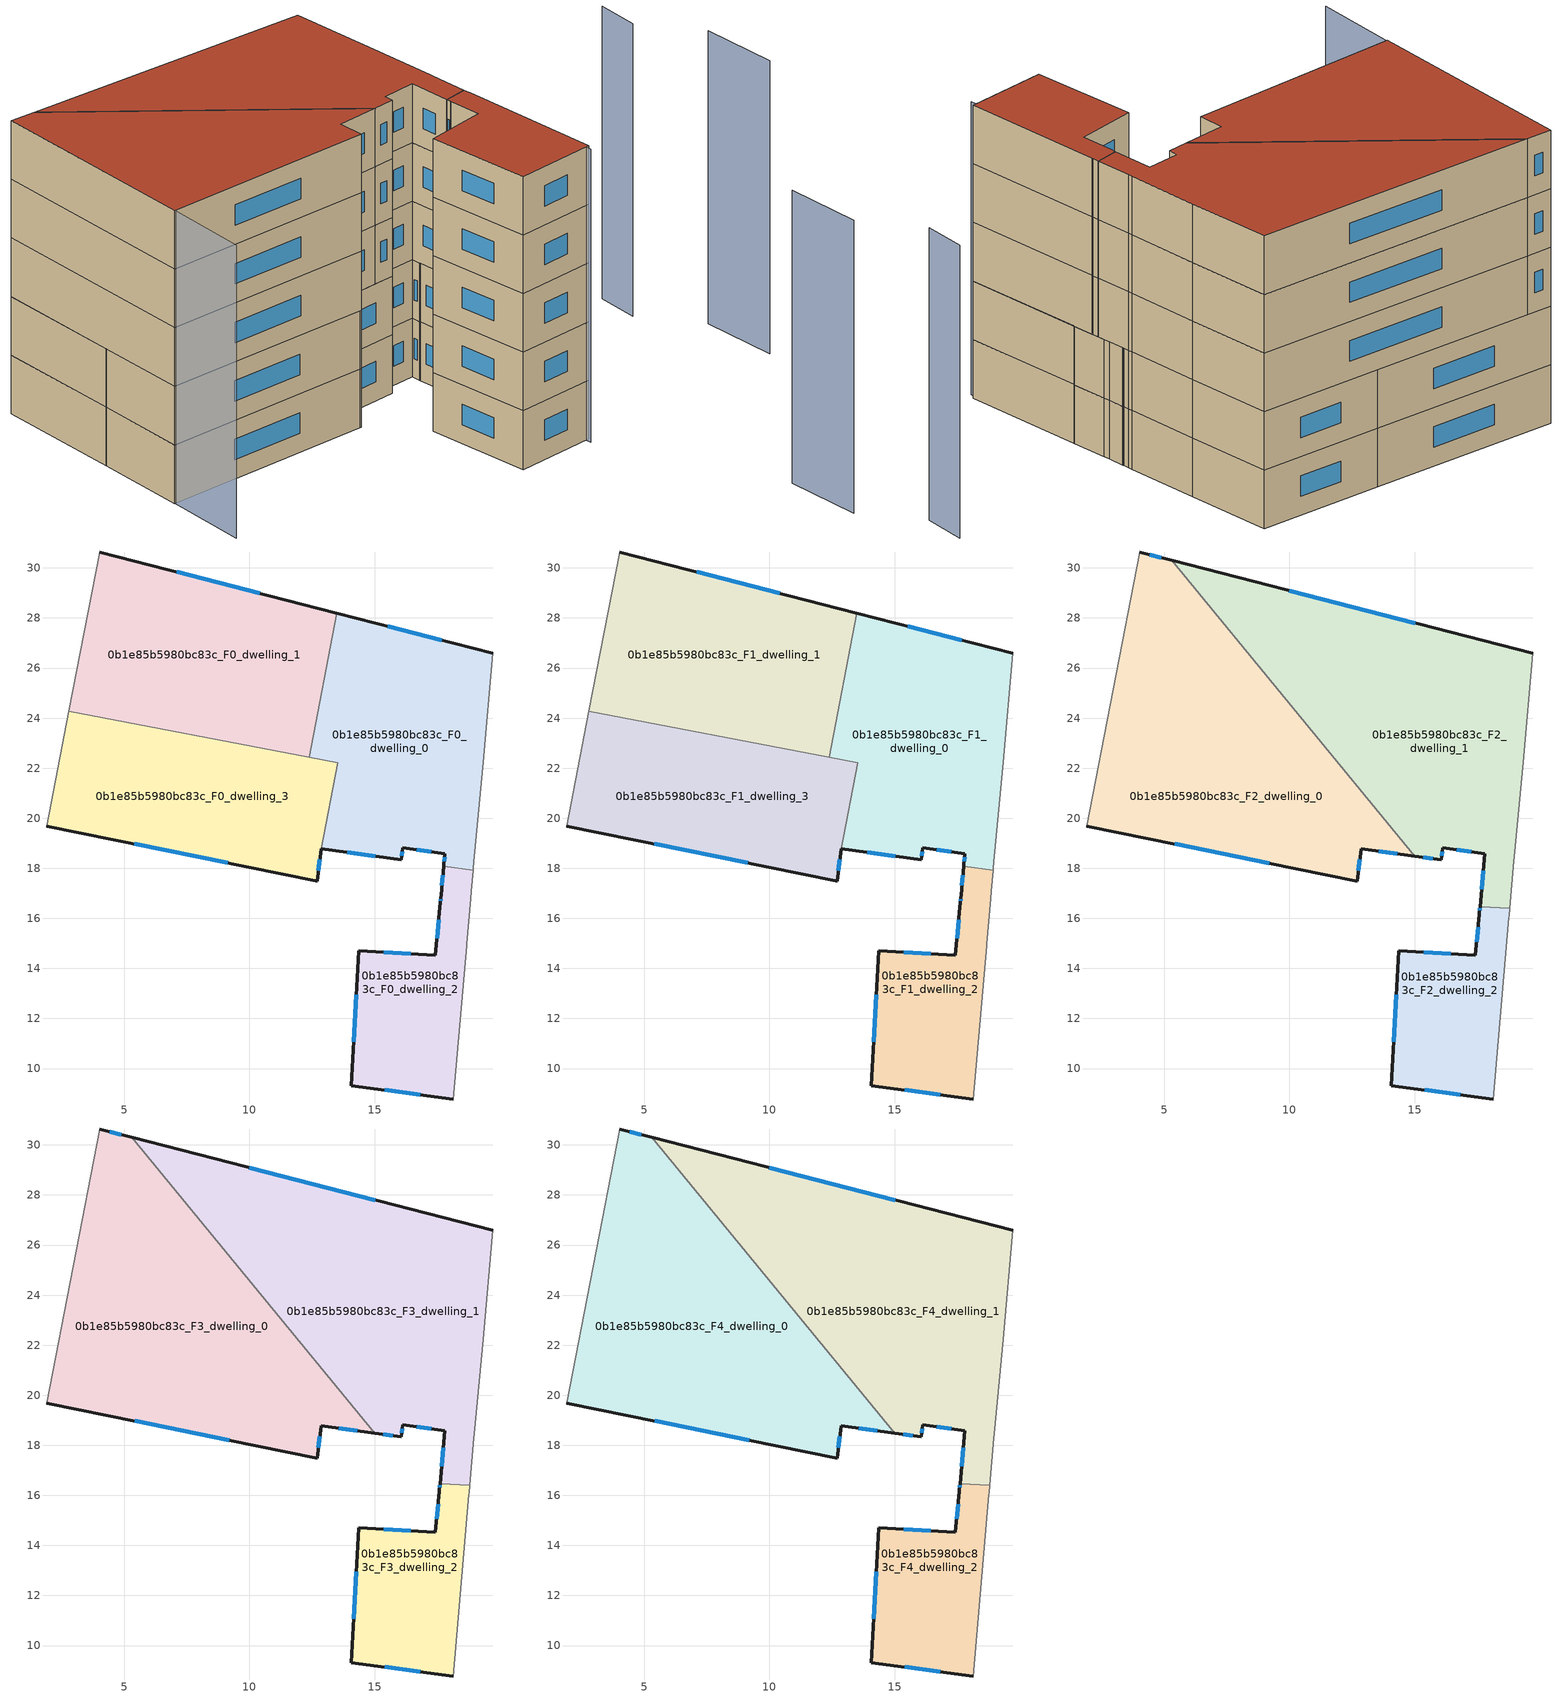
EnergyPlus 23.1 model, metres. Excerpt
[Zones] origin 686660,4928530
0b1e85b5980bc83c_F0_dwelling_0
 floor ground (EU_floor_Construction): 19.71,26.59 19.34,22.24 18.98,18.47 18.96,18.28 18.94,17.98 18.93,17.93 17.76,18.09 17.77,18.14 17.81,18.59 16.13,18.82 16.06,18.34 12.87,18.79 13.53,22.21 12.39,22.43 13.49,28.19 z0
 wall outside (EU_wall_Construction): 12.87,18.79 16.06,18.34 16.13,18.82 17.81,18.59 17.77,18.14 17.76,18.09 / 19.71,26.59 13.49,28.19 z0:3
 wall to 0b1e85b5980bc83c_F0_dwelling_3 (EU_wall_Construction): 12.39,22.43 13.53,22.21 12.87,18.79 z0:3
 wall to 0b1e85b5980bc83c_F0_dwelling_1 (EU_wall_Construction): 13.49,28.19 12.39,22.43 z0:3
 wall adiabatic (EU_wall_Construction): 18.93,17.93 18.94,17.98 18.96,18.28 18.98,18.47 19.34,22.24 19.71,26.59 z0:3
 wall to 0b1e85b5980bc83c_F0_dwelling_2 (EU_wall_Construction): 17.76,18.09 18.93,17.93 z0:3
 window (EU_Window_Construction): 17.8,18.44 17.78,18.28 / 16.68,18.74 17.26,18.66 / 16.08,18.49 16.11,18.66 / 13.91,18.64 15.02,18.48 / 17.69,27.11 15.52,27.67 z0.98:2.02
0b1e85b5980bc83c_F0_dwelling_1
 floor ground (EU_floor_Construction): 13.49,28.19 12.39,22.43 2.79,24.27 4.01,30.64 z0
 wall outside (EU_wall_Construction): 13.49,28.19 4.01,30.64 z0:3
 wall adiabatic (EU_wall_Construction): 4.01,30.64 2.79,24.27 z0:3
 wall to 0b1e85b5980bc83c_F0_dwelling_3 (EU_wall_Construction): 2.79,24.27 12.39,22.43 z0:3
 window (EU_Window_Construction): 10.41,28.99 7.09,29.84 z0.98:2.02
0b1e85b5980bc83c_F0_dwelling_2
 floor ground (EU_floor_Construction): 18.93,17.93 18.86,17.08 18.83,16.78 18.68,15 18.67,14.91 18.14,8.78 14.07,9.32 14.37,14.7 17.43,14.53 17.63,16.64 17.64,16.81 17.66,16.94 17.76,18.09 z0
 wall outside (EU_wall_Construction): 17.76,18.09 17.66,16.94 17.64,16.81 17.63,16.64 17.43,14.53 14.37,14.7 14.07,9.32 18.14,8.78 z0:3
 wall adiabatic (EU_wall_Construction): 18.14,8.78 18.67,14.91 18.68,15 18.83,16.78 18.86,17.08 18.93,17.93 z0:3
 window (EU_Window_Construction): 17.64,16.76 17.63,16.7 / 17.73,17.71 17.69,17.31 / 15.39,9.14 16.82,8.96 / 14.27,12.95 14.17,11.07 / 16.43,14.58 15.36,14.64 / 17.56,15.95 17.49,15.21 z0.98:2.02
0b1e85b5980bc83c_F0_dwelling_3
 floor ground (EU_floor_Construction): 13.53,22.21 12.87,18.79 12.7,17.49 12.62,17.5 1.91,19.69 2.79,24.27 z0
 wall outside (EU_wall_Construction): 1.91,19.69 12.62,17.5 12.7,17.49 12.87,18.79 z0:3
 wall adiabatic (EU_wall_Construction): 2.79,24.27 1.91,19.69 z0:3
 window (EU_Window_Construction): 12.76,17.91 12.81,18.36 / 5.39,18.98 9.14,18.21 z0.98:2.02
0b1e85b5980bc83c_F1_dwelling_0
 floor to 0b1e85b5980bc83c_F0_dwelling_0 (EU_floor_Construction): 19.71,26.59 19.34,22.24 18.98,18.47 18.96,18.28 18.94,17.98 18.93,17.93 17.76,18.09 17.77,18.14 17.81,18.59 16.13,18.82 16.06,18.34 12.87,18.79 13.53,22.21 12.39,22.43 13.49,28.19 z3
 wall outside (EU_wall_Construction): 12.87,18.79 16.06,18.34 16.13,18.82 17.81,18.59 17.77,18.14 17.76,18.09 / 19.71,26.59 13.49,28.19 z3:6
 wall to 0b1e85b5980bc83c_F1_dwelling_3 (EU_wall_Construction): 12.39,22.43 13.53,22.21 12.87,18.79 z3:6
 wall to 0b1e85b5980bc83c_F1_dwelling_1 (EU_wall_Construction): 13.49,28.19 12.39,22.43 z3:6
 wall adiabatic (EU_wall_Construction): 18.93,17.93 18.94,17.98 18.96,18.28 18.98,18.47 19.34,22.24 19.71,26.59 z3:6
 wall to 0b1e85b5980bc83c_F1_dwelling_2 (EU_wall_Construction): 17.76,18.09 18.93,17.93 z3:6
 window (EU_Window_Construction): 17.8,18.44 17.78,18.28 / 16.68,18.74 17.26,18.66 / 16.08,18.49 16.11,18.66 / 13.91,18.64 15.02,18.48 / 17.69,27.11 15.52,27.67 z3.98:5.02
0b1e85b5980bc83c_F1_dwelling_1
 floor to 0b1e85b5980bc83c_F0_dwelling_1 (EU_floor_Construction): 13.49,28.19 12.39,22.43 2.79,24.27 4.01,30.64 z3
 wall outside (EU_wall_Construction): 13.49,28.19 4.01,30.64 z3:6
 wall adiabatic (EU_wall_Construction): 4.01,30.64 2.79,24.27 z3:6
 wall to 0b1e85b5980bc83c_F1_dwelling_3 (EU_wall_Construction): 2.79,24.27 12.39,22.43 z3:6
 window (EU_Window_Construction): 10.41,28.99 7.09,29.84 z3.98:5.02
0b1e85b5980bc83c_F1_dwelling_2
 floor to 0b1e85b5980bc83c_F0_dwelling_2 (EU_floor_Construction): 18.93,17.93 18.86,17.08 18.83,16.78 18.68,15 18.67,14.91 18.14,8.78 14.07,9.32 14.37,14.7 17.43,14.53 17.63,16.64 17.64,16.81 17.66,16.94 17.76,18.09 z3
 wall outside (EU_wall_Construction): 17.76,18.09 17.66,16.94 17.64,16.81 17.63,16.64 17.43,14.53 14.37,14.7 14.07,9.32 18.14,8.78 z3:6
 wall adiabatic (EU_wall_Construction): 18.14,8.78 18.67,14.91 18.68,15 18.83,16.78 18.86,17.08 18.93,17.93 z3:6
 window (EU_Window_Construction): 17.64,16.76 17.63,16.7 / 17.73,17.71 17.69,17.31 / 15.39,9.14 16.82,8.96 / 14.27,12.95 14.17,11.07 / 16.43,14.58 15.36,14.64 / 17.56,15.95 17.49,15.21 z3.98:5.02
0b1e85b5980bc83c_F1_dwelling_3
 floor to 0b1e85b5980bc83c_F0_dwelling_3 (EU_floor_Construction): 13.53,22.21 12.87,18.79 12.7,17.49 12.62,17.5 1.91,19.69 2.79,24.27 z3
 wall outside (EU_wall_Construction): 1.91,19.69 12.62,17.5 12.7,17.49 12.87,18.79 z3:6
 wall adiabatic (EU_wall_Construction): 2.79,24.27 1.91,19.69 z3:6
 window (EU_Window_Construction): 12.76,17.91 12.81,18.36 / 5.39,18.98 9.14,18.21 z3.98:5.02
0b1e85b5980bc83c_F2_dwelling_0
 floor to 0b1e85b5980bc83c_F1_dwelling_3 (EU_floor_Construction): 11.65,22.57 13.23,20.65 12.87,18.79 12.7,17.49 12.62,17.5 1.91,19.69 2.79,24.27 z6
 floor to 0b1e85b5980bc83c_F1_dwelling_1 (EU_floor_Construction): 5.29,30.3 11.65,22.57 2.79,24.27 4.01,30.64 z6
 floor to 0b1e85b5980bc83c_F1_dwelling_0 (EU_floor_Construction): 13.23,20.65 15.01,18.49 12.87,18.79 z6
 wall outside (EU_wall_Construction): 5.29,30.3 4.01,30.64 / 1.91,19.69 12.7,17.49 12.87,18.79 15.01,18.49 z6:9
 wall adiabatic (EU_wall_Construction): 4.01,30.64 1.91,19.69 z6:9
 wall to 0b1e85b5980bc83c_F2_dwelling_1 (EU_wall_Construction): 15.01,18.49 5.29,30.3 z6:9
 window (EU_Window_Construction): 4.88,30.41 4.43,30.53 / 13.57,18.69 14.31,18.58 / 12.76,17.91 12.81,18.36 / 5.42,18.97 9.19,18.2 z6.98:8.02
0b1e85b5980bc83c_F2_dwelling_1
 floor to 0b1e85b5980bc83c_F1_dwelling_0 (EU_floor_Construction): 19.71,26.59 19.34,22.24 18.98,18.47 18.96,18.28 18.93,17.93 17.76,18.09 17.81,18.59 16.13,18.82 16.06,18.34 15.01,18.49 13.23,20.65 13.53,22.21 12.39,22.43 13.49,28.19 z6
 floor to 0b1e85b5980bc83c_F1_dwelling_2 (EU_floor_Construction): 18.93,17.93 18.8,16.4 17.61,16.47 17.76,18.09 z6
 floor to 0b1e85b5980bc83c_F1_dwelling_3 (EU_floor_Construction): 13.53,22.21 13.23,20.65 11.65,22.57 z6
 floor to 0b1e85b5980bc83c_F1_dwelling_1 (EU_floor_Construction): 13.49,28.19 12.39,22.43 11.65,22.57 5.29,30.3 z6
 wall outside (EU_wall_Construction): 15.01,18.49 16.06,18.34 16.13,18.82 17.81,18.59 17.61,16.47 / 19.71,26.59 5.29,30.3 z6:9
 wall adiabatic (EU_wall_Construction): 18.8,16.4 18.96,18.28 18.98,18.47 19.34,22.24 19.71,26.59 z6:9
 wall to 0b1e85b5980bc83c_F2_dwelling_2 (EU_wall_Construction): 17.61,16.47 18.8,16.4 z6:9
 window (EU_Window_Construction): 17.75,17.9 17.68,17.16 / 16.68,18.74 17.26,18.66 / 16.08,18.49 16.11,18.66 / 15.35,18.44 15.72,18.39 / 15.02,27.8 9.98,29.1 z6.98:8.02
0b1e85b5980bc83c_F2_dwelling_2
 floor to 0b1e85b5980bc83c_F1_dwelling_2 (EU_floor_Construction): 18.8,16.4 18.78,16.1 18.77,16.02 18.14,8.78 14.07,9.32 14.37,14.7 17.43,14.53 17.6,16.35 17.61,16.47 z6
 wall outside (EU_wall_Construction): 17.61,16.47 17.59,16.24 17.58,16.17 17.43,14.53 14.37,14.7 14.07,9.32 18.14,8.78 z6:9
 wall adiabatic (EU_wall_Construction): 18.14,8.78 18.77,16.02 18.78,16.1 18.8,16.4 z6:9
 window (EU_Window_Construction): 15.39,9.14 16.82,8.96 / 14.27,12.95 14.17,11.07 / 16.43,14.58 15.36,14.64 / 17.53,15.64 17.48,15.06 / 17.6,16.39 17.6,16.32 z6.98:8.02
0b1e85b5980bc83c_F3_dwelling_0
 floor to 0b1e85b5980bc83c_F2_dwelling_0 (EU_floor_Construction): 5.29,30.3 15.01,18.49 12.87,18.79 12.7,17.49 1.91,19.69 4.01,30.64 z9
 wall outside (EU_wall_Construction): 5.29,30.3 4.01,30.64 / 1.91,19.69 12.7,17.49 12.87,18.79 15.01,18.49 z9:12
 wall adiabatic (EU_wall_Construction): 4.01,30.64 1.91,19.69 z9:12
 wall to 0b1e85b5980bc83c_F3_dwelling_1 (EU_wall_Construction): 15.01,18.49 5.29,30.3 z9:12
 window (EU_Window_Construction): 4.88,30.41 4.43,30.53 / 13.57,18.69 14.31,18.58 / 12.76,17.91 12.81,18.36 / 5.42,18.97 9.19,18.2 z9.98:11.02
0b1e85b5980bc83c_F3_dwelling_1
 floor to 0b1e85b5980bc83c_F2_dwelling_1 (EU_floor_Construction): 19.71,26.59 19.34,22.24 18.98,18.47 18.96,18.28 18.8,16.4 17.61,16.47 17.81,18.59 16.13,18.82 16.06,18.34 15.01,18.49 5.29,30.3 z9
 wall outside (EU_wall_Construction): 15.01,18.49 16.06,18.34 16.13,18.82 17.81,18.59 17.61,16.47 / 19.71,26.59 5.29,30.3 z9:12
 wall adiabatic (EU_wall_Construction): 18.8,16.4 18.96,18.28 18.98,18.47 19.34,22.24 19.71,26.59 z9:12
 wall to 0b1e85b5980bc83c_F3_dwelling_2 (EU_wall_Construction): 17.61,16.47 18.8,16.4 z9:12
 window (EU_Window_Construction): 17.75,17.9 17.68,17.16 / 16.68,18.74 17.26,18.66 / 16.08,18.49 16.11,18.66 / 15.35,18.44 15.72,18.39 / 15.02,27.8 9.98,29.1 z9.98:11.02
0b1e85b5980bc83c_F3_dwelling_2
 floor to 0b1e85b5980bc83c_F2_dwelling_2 (EU_floor_Construction): 18.8,16.4 18.78,16.1 18.77,16.02 18.14,8.78 14.07,9.32 14.37,14.7 17.43,14.53 17.58,16.17 17.59,16.24 17.61,16.47 z9
 wall outside (EU_wall_Construction): 17.61,16.47 17.59,16.24 17.58,16.17 17.43,14.53 14.37,14.7 14.07,9.32 18.14,8.78 z9:12
 wall adiabatic (EU_wall_Construction): 18.14,8.78 18.77,16.02 18.78,16.1 18.8,16.4 z9:12
 window (EU_Window_Construction): 15.39,9.14 16.82,8.96 / 14.27,12.95 14.17,11.07 / 16.43,14.58 15.36,14.64 / 17.53,15.64 17.48,15.06 / 17.6,16.39 17.6,16.32 z9.98:11.02
0b1e85b5980bc83c_F4_dwelling_0
 floor to 0b1e85b5980bc83c_F3_dwelling_0 (EU_floor_Construction): 5.29,30.3 15.01,18.49 12.87,18.79 12.7,17.49 1.91,19.69 4.01,30.64 z12
 wall outside (EU_wall_Construction): 5.29,30.3 4.01,30.64 / 1.91,19.69 12.7,17.49 12.87,18.79 15.01,18.49 z12:15
 wall adiabatic (EU_wall_Construction): 4.01,30.64 1.91,19.69 z12:15
 wall to 0b1e85b5980bc83c_F4_dwelling_1 (EU_wall_Construction): 15.01,18.49 5.29,30.3 z12:15
 window (EU_Window_Construction): 4.88,30.41 4.43,30.53 / 13.57,18.69 14.31,18.58 / 12.76,17.91 12.81,18.36 / 5.42,18.97 9.19,18.2 z12.98:14.02
 roof outside (EU_roof_Construction): 15.01,18.49 5.29,30.3 4.01,30.64 1.91,19.69 12.7,17.49 12.87,18.79 z15
0b1e85b5980bc83c_F4_dwelling_1
 floor to 0b1e85b5980bc83c_F3_dwelling_1 (EU_floor_Construction): 19.71,26.59 19.34,22.24 18.98,18.47 18.96,18.28 18.8,16.4 17.61,16.47 17.81,18.59 16.13,18.82 16.06,18.34 15.01,18.49 5.29,30.3 z12
 wall outside (EU_wall_Construction): 15.01,18.49 16.06,18.34 16.13,18.82 17.81,18.59 17.61,16.47 / 19.71,26.59 5.29,30.3 z12:15
 wall adiabatic (EU_wall_Construction): 18.8,16.4 18.96,18.28 18.98,18.47 19.34,22.24 19.71,26.59 z12:15
 wall to 0b1e85b5980bc83c_F4_dwelling_2 (EU_wall_Construction): 17.61,16.47 18.8,16.4 z12:15
 window (EU_Window_Construction): 17.75,17.9 17.68,17.16 / 16.68,18.74 17.26,18.66 / 16.08,18.49 16.11,18.66 / 15.35,18.44 15.72,18.39 / 15.02,27.8 9.98,29.1 z12.98:14.02
 roof outside (EU_roof_Construction): 18.8,16.4 18.96,18.28 18.98,18.47 19.34,22.24 19.71,26.59 5.29,30.3 15.01,18.49 16.06,18.34 16.13,18.82 17.81,18.59 17.61,16.47 z15
0b1e85b5980bc83c_F4_dwelling_2
 floor to 0b1e85b5980bc83c_F3_dwelling_2 (EU_floor_Construction): 18.8,16.4 18.78,16.1 18.77,16.02 18.14,8.78 14.07,9.32 14.37,14.7 17.43,14.53 17.58,16.17 17.59,16.24 17.61,16.47 z12
 wall outside (EU_wall_Construction): 17.61,16.47 17.59,16.24 17.58,16.17 17.43,14.53 14.37,14.7 14.07,9.32 18.14,8.78 z12:15
 wall adiabatic (EU_wall_Construction): 18.14,8.78 18.77,16.02 18.78,16.1 18.8,16.4 z12:15
 window (EU_Window_Construction): 15.39,9.14 16.82,8.96 / 14.27,12.95 14.17,11.07 / 16.43,14.58 15.36,14.64 / 17.53,15.64 17.48,15.06 / 17.6,16.39 17.6,16.32 z12.98:14.02
 roof outside (EU_roof_Construction): 18.14,8.78 18.77,16.02 18.78,16.1 18.8,16.4 17.61,16.47 17.59,16.24 17.58,16.17 17.43,14.53 14.37,14.7 14.07,9.32 z15
shading: 4.19,30.6 1.09,15.52 / 29.41,7.28 29.92,11.17 / 28.37,14.25 28.81,16.35 / 17.95,8.52 19.71,26.59 z0:15
[Building]
EU S2 Campaign: North Axis=0; Terrain=City; Solar Distribution=FullExterior
[Site:Location]
Bologna: Latitude=44.5; Longitude=11.25; Time Zone=1; Elevation=37
[SizingPeriod:WeatherFileDays]
AnnualSizingPeriod: Begin Month=1; Begin Day of Month=1; End Month=12; End Day of Month=31; Day of Week for Start Day=Monday; Use Weather File Daylight Saving Period=No; Use Weather File Rain and Snow Indicators=No
[MATERIAL]
EU_InternalMass_Material: Roughness=MediumRough; Thickness=0.1; Conductivity=1; Density=1800; Specific Heat=900; Thermal Absorptance=0.9; Solar Absorptance=0.7; Visible Absorptance=0.7
[MATERIAL:NOMASS] Roughness=MediumRough; Thermal Absorptance=0.9; Solar Absorptance=0.7; Visible Absorptance=0.7
Name | Thermal Resistance
EU_wall_NoMass | 0.905828
EU_roof_NoMass | 0.37593
EU_floor_NoMass | 0.67114
[WINDOWMATERIAL:SIMPLEGLAZINGSYSTEM]
EU_Window_SimpleGlazing: UFactor=4.52486; Solar Heat Gain Coefficient=0.85; Visible Transmittance=0.85
[CONSTRUCTION]
EU_wall_Construction: EU_wall_NoMass
EU_roof_Construction: EU_roof_NoMass
EU_floor_Construction: EU_floor_NoMass
EU_Window_Construction: EU_Window_SimpleGlazing
EU_InternalMass_Construction: EU_InternalMass_Material
[ZONE] Type=1; Multiplier=1; Ceiling Height=autocalculate; Floor Area=autocalculate; Part of Total Floor Area=Yes
Name | Volume
0b1e85b5980bc83c_F0_dwelling_0; 0b1e85b5980bc83c_F1_dwelling_0 | 170.755
0b1e85b5980bc83c_F2_dwelling_0; 0b1e85b5980bc83c_F3_dwelling_0; 0b1e85b5980bc83c_F4_dwelling_0 | 256.348
0b1e85b5980bc83c_F0_dwelling_1; 0b1e85b5980bc83c_F1_dwelling_1 | 181.117
0b1e85b5980bc83c_F2_dwelling_1; 0b1e85b5980bc83c_F3_dwelling_1; 0b1e85b5980bc83c_F4_dwelling_1 | 256.37
0b1e85b5980bc83c_F0_dwelling_2; 0b1e85b5980bc83c_F1_dwelling_2 | 82.2173
0b1e85b5980bc83c_F2_dwelling_2; 0b1e85b5980bc83c_F3_dwelling_2; 0b1e85b5980bc83c_F4_dwelling_2 | 76.604
0b1e85b5980bc83c_F0_dwelling_3; 0b1e85b5980bc83c_F1_dwelling_3 | 155.247
[INTERNALMASS] Construction=EU_InternalMass_Construction
Name | Zone or ZoneList | Surface Area
0b1e85b5980bc83c_F0_dwelling_0_EU_InternalMass | 0b1e85b5980bc83c_F0_dwelling_0 | 56.9155
0b1e85b5980bc83c_F0_dwelling_1_EU_InternalMass | 0b1e85b5980bc83c_F0_dwelling_1 | 60.3715
0b1e85b5980bc83c_F0_dwelling_2_EU_InternalMass | 0b1e85b5980bc83c_F0_dwelling_2 | 27.4057
0b1e85b5980bc83c_F0_dwelling_3_EU_InternalMass | 0b1e85b5980bc83c_F0_dwelling_3 | 51.7494
0b1e85b5980bc83c_F1_dwelling_0_EU_InternalMass | 0b1e85b5980bc83c_F1_dwelling_0 | 56.9155
0b1e85b5980bc83c_F1_dwelling_1_EU_InternalMass | 0b1e85b5980bc83c_F1_dwelling_1 | 60.3715
0b1e85b5980bc83c_F1_dwelling_2_EU_InternalMass | 0b1e85b5980bc83c_F1_dwelling_2 | 27.4057
0b1e85b5980bc83c_F1_dwelling_3_EU_InternalMass | 0b1e85b5980bc83c_F1_dwelling_3 | 51.7494
0b1e85b5980bc83c_F2_dwelling_0_EU_InternalMass | 0b1e85b5980bc83c_F2_dwelling_0 | 85.4494
0b1e85b5980bc83c_F2_dwelling_1_EU_InternalMass | 0b1e85b5980bc83c_F2_dwelling_1 | 85.4572
0b1e85b5980bc83c_F2_dwelling_2_EU_InternalMass | 0b1e85b5980bc83c_F2_dwelling_2 | 25.5347
0b1e85b5980bc83c_F3_dwelling_0_EU_InternalMass | 0b1e85b5980bc83c_F3_dwelling_0 | 85.4494
0b1e85b5980bc83c_F3_dwelling_1_EU_InternalMass | 0b1e85b5980bc83c_F3_dwelling_1 | 85.4572
0b1e85b5980bc83c_F3_dwelling_2_EU_InternalMass | 0b1e85b5980bc83c_F3_dwelling_2 | 25.5347
0b1e85b5980bc83c_F4_dwelling_0_EU_InternalMass | 0b1e85b5980bc83c_F4_dwelling_0 | 85.4494
0b1e85b5980bc83c_F4_dwelling_1_EU_InternalMass | 0b1e85b5980bc83c_F4_dwelling_1 | 85.4572
0b1e85b5980bc83c_F4_dwelling_2_EU_InternalMass | 0b1e85b5980bc83c_F4_dwelling_2 | 25.5347
[OTHEREQUIPMENT] Fuel Type=Electricity; Design Level Calculation Method=Watts/Area; Power per Zone Floor Area=1; Fraction Latent=0; Fraction Radiant=0; Fraction Lost=0; Carbon Dioxide Generation Rate=0; EndUse Subcategory=EU_Step8_InternalGains
Name | Zone or ZoneList or Space or SpaceList | Schedule
EU_Step8_InternalGain_0b1e85b5980bc83c_F0_dwelling_0_f000 | 0b1e85b5980bc83c_F0_dwelling_0 | EU_Step8_GainSchedule_0b1e85b5980bc83c_F0_dwelling_0_f000
EU_Step8_InternalGain_0b1e85b5980bc83c_F0_dwelling_1_f000 | 0b1e85b5980bc83c_F0_dwelling_1 | EU_Step8_GainSchedule_0b1e85b5980bc83c_F0_dwelling_1_f000
EU_Step8_InternalGain_0b1e85b5980bc83c_F0_dwelling_2_f000 | 0b1e85b5980bc83c_F0_dwelling_2 | EU_Step8_GainSchedule_0b1e85b5980bc83c_F0_dwelling_2_f000
EU_Step8_InternalGain_0b1e85b5980bc83c_F0_dwelling_3_f000 | 0b1e85b5980bc83c_F0_dwelling_3 | EU_Step8_GainSchedule_0b1e85b5980bc83c_F0_dwelling_3_f000
EU_Step8_InternalGain_0b1e85b5980bc83c_F1_dwelling_0_f000 | 0b1e85b5980bc83c_F1_dwelling_0 | EU_Step8_GainSchedule_0b1e85b5980bc83c_F1_dwelling_0_f000
EU_Step8_InternalGain_0b1e85b5980bc83c_F1_dwelling_1_f000 | 0b1e85b5980bc83c_F1_dwelling_1 | EU_Step8_GainSchedule_0b1e85b5980bc83c_F1_dwelling_1_f000
EU_Step8_InternalGain_0b1e85b5980bc83c_F1_dwelling_2_f000 | 0b1e85b5980bc83c_F1_dwelling_2 | EU_Step8_GainSchedule_0b1e85b5980bc83c_F1_dwelling_2_f000
EU_Step8_InternalGain_0b1e85b5980bc83c_F1_dwelling_3_f000 | 0b1e85b5980bc83c_F1_dwelling_3 | EU_Step8_GainSchedule_0b1e85b5980bc83c_F1_dwelling_3_f000
EU_Step8_InternalGain_0b1e85b5980bc83c_F2_dwelling_0_f000 | 0b1e85b5980bc83c_F2_dwelling_0 | EU_Step8_GainSchedule_0b1e85b5980bc83c_F2_dwelling_0_f000
EU_Step8_InternalGain_0b1e85b5980bc83c_F2_dwelling_1_f000 | 0b1e85b5980bc83c_F2_dwelling_1 | EU_Step8_GainSchedule_0b1e85b5980bc83c_F2_dwelling_1_f000
EU_Step8_InternalGain_0b1e85b5980bc83c_F2_dwelling_2_f000 | 0b1e85b5980bc83c_F2_dwelling_2 | EU_Step8_GainSchedule_0b1e85b5980bc83c_F2_dwelling_2_f000
EU_Step8_InternalGain_0b1e85b5980bc83c_F3_dwelling_0_f000 | 0b1e85b5980bc83c_F3_dwelling_0 | EU_Step8_GainSchedule_0b1e85b5980bc83c_F3_dwelling_0_f000
EU_Step8_InternalGain_0b1e85b5980bc83c_F3_dwelling_1_f000 | 0b1e85b5980bc83c_F3_dwelling_1 | EU_Step8_GainSchedule_0b1e85b5980bc83c_F3_dwelling_1_f000
EU_Step8_InternalGain_0b1e85b5980bc83c_F3_dwelling_2_f000 | 0b1e85b5980bc83c_F3_dwelling_2 | EU_Step8_GainSchedule_0b1e85b5980bc83c_F3_dwelling_2_f000
EU_Step8_InternalGain_0b1e85b5980bc83c_F4_dwelling_0_f000 | 0b1e85b5980bc83c_F4_dwelling_0 | EU_Step8_GainSchedule_0b1e85b5980bc83c_F4_dwelling_0_f000
EU_Step8_InternalGain_0b1e85b5980bc83c_F4_dwelling_1_f000 | 0b1e85b5980bc83c_F4_dwelling_1 | EU_Step8_GainSchedule_0b1e85b5980bc83c_F4_dwelling_1_f000
EU_Step8_InternalGain_0b1e85b5980bc83c_F4_dwelling_2_f000 | 0b1e85b5980bc83c_F4_dwelling_2 | EU_Step8_GainSchedule_0b1e85b5980bc83c_F4_dwelling_2_f000
[ZONEVENTILATION:DESIGNFLOWRATE] Schedule=EU_AlwaysOn; Design Flow Rate Calculation Method=AirChanges/Hour; Air Changes per Hour=0.73129; Ventilation Type=Natural; Fan Pressure Rise=0; Fan Total Efficiency=1; Constant Term Coefficient=1; Temperature Term Coefficient=0; Velocity Term Coefficient=0; Velocity Squared Term Coefficient=0; Minimum Indoor Temperature=-100; Maximum Indoor Temperature=100; Delta Temperature=-100; Minimum Outdoor Temperature=-100; Maximum Outdoor Temperature=100; Maximum Wind Speed=40
Name | Zone or ZoneList or Space or SpaceList
EU_ConstantAir_0b1e85b5980bc83c_F0_dwelling_0 | 0b1e85b5980bc83c_F0_dwelling_0
EU_ConstantAir_0b1e85b5980bc83c_F0_dwelling_1 | 0b1e85b5980bc83c_F0_dwelling_1
EU_ConstantAir_0b1e85b5980bc83c_F0_dwelling_2 | 0b1e85b5980bc83c_F0_dwelling_2
EU_ConstantAir_0b1e85b5980bc83c_F0_dwelling_3 | 0b1e85b5980bc83c_F0_dwelling_3
EU_ConstantAir_0b1e85b5980bc83c_F1_dwelling_0 | 0b1e85b5980bc83c_F1_dwelling_0
EU_ConstantAir_0b1e85b5980bc83c_F1_dwelling_1 | 0b1e85b5980bc83c_F1_dwelling_1
EU_ConstantAir_0b1e85b5980bc83c_F1_dwelling_2 | 0b1e85b5980bc83c_F1_dwelling_2
EU_ConstantAir_0b1e85b5980bc83c_F1_dwelling_3 | 0b1e85b5980bc83c_F1_dwelling_3
EU_ConstantAir_0b1e85b5980bc83c_F2_dwelling_0 | 0b1e85b5980bc83c_F2_dwelling_0
EU_ConstantAir_0b1e85b5980bc83c_F2_dwelling_1 | 0b1e85b5980bc83c_F2_dwelling_1
EU_ConstantAir_0b1e85b5980bc83c_F2_dwelling_2 | 0b1e85b5980bc83c_F2_dwelling_2
EU_ConstantAir_0b1e85b5980bc83c_F3_dwelling_0 | 0b1e85b5980bc83c_F3_dwelling_0
EU_ConstantAir_0b1e85b5980bc83c_F3_dwelling_1 | 0b1e85b5980bc83c_F3_dwelling_1
EU_ConstantAir_0b1e85b5980bc83c_F3_dwelling_2 | 0b1e85b5980bc83c_F3_dwelling_2
EU_ConstantAir_0b1e85b5980bc83c_F4_dwelling_0 | 0b1e85b5980bc83c_F4_dwelling_0
EU_ConstantAir_0b1e85b5980bc83c_F4_dwelling_1 | 0b1e85b5980bc83c_F4_dwelling_1
EU_ConstantAir_0b1e85b5980bc83c_F4_dwelling_2 | 0b1e85b5980bc83c_F4_dwelling_2
[HVACTEMPLATE:THERMOSTAT] Constant Heating Setpoint=20; Constant Cooling Setpoint=50
EU_HeatOnly_0b1e85b5980bc83c_F0_dwelling_0; EU_HeatOnly_0b1e85b5980bc83c_F0_dwelling_1; EU_HeatOnly_0b1e85b5980bc83c_F0_dwelling_2; EU_HeatOnly_0b1e85b5980bc83c_F0_dwelling_3; EU_HeatOnly_0b1e85b5980bc83c_F1_dwelling_0; EU_HeatOnly_0b1e85b5980bc83c_F1_dwelling_1; EU_HeatOnly_0b1e85b5980bc83c_F1_dwelling_2; EU_HeatOnly_0b1e85b5980bc83c_F1_dwelling_3; EU_HeatOnly_0b1e85b5980bc83c_F2_dwelling_0; EU_HeatOnly_0b1e85b5980bc83c_F2_dwelling_1; EU_HeatOnly_0b1e85b5980bc83c_F2_dwelling_2; EU_HeatOnly_0b1e85b5980bc83c_F3_dwelling_0; EU_HeatOnly_0b1e85b5980bc83c_F3_dwelling_1; EU_HeatOnly_0b1e85b5980bc83c_F3_dwelling_2; EU_HeatOnly_0b1e85b5980bc83c_F4_dwelling_0; EU_HeatOnly_0b1e85b5980bc83c_F4_dwelling_1; EU_HeatOnly_0b1e85b5980bc83c_F4_dwelling_2
[HVACTEMPLATE:ZONE:IDEALLOADSAIRSYSTEM] System Availability Schedule=EU_AlwaysOn; Maximum Heating Supply Air Temperature=50; Minimum Cooling Supply Air Temperature=13; Maximum Heating Supply Air Humidity Ratio=0.0156; Minimum Cooling Supply Air Humidity Ratio=0.0077; Heating Limit=NoLimit; Cooling Limit=NoLimit; Heating Availability Schedule=EU_AlwaysOn; Cooling Availability Schedule=EU_CoolingOff; Dehumidification Control Type=ConstantSensibleHeatRatio; Cooling Sensible Heat Ratio=0.7; Dehumidification Setpoint=60; Humidification Control Type=None; Humidification Setpoint=30; Outdoor Air Method=None; Outdoor Air Flow Rate per Person=0.00944; Outdoor Air Flow Rate per Zone Floor Area=0; Outdoor Air Flow Rate per Zone=0; Demand Controlled Ventilation Type=None; Outdoor Air Economizer Type=NoEconomizer; Heat Recovery Type=None; Sensible Heat Recovery Effectiveness=0.7; Latent Heat Recovery Effectiveness=0.65
Name | Template Thermostat
0b1e85b5980bc83c_F0_dwelling_0 | EU_HeatOnly_0b1e85b5980bc83c_F0_dwelling_0
0b1e85b5980bc83c_F0_dwelling_1 | EU_HeatOnly_0b1e85b5980bc83c_F0_dwelling_1
0b1e85b5980bc83c_F0_dwelling_2 | EU_HeatOnly_0b1e85b5980bc83c_F0_dwelling_2
0b1e85b5980bc83c_F0_dwelling_3 | EU_HeatOnly_0b1e85b5980bc83c_F0_dwelling_3
0b1e85b5980bc83c_F1_dwelling_0 | EU_HeatOnly_0b1e85b5980bc83c_F1_dwelling_0
0b1e85b5980bc83c_F1_dwelling_1 | EU_HeatOnly_0b1e85b5980bc83c_F1_dwelling_1
0b1e85b5980bc83c_F1_dwelling_2 | EU_HeatOnly_0b1e85b5980bc83c_F1_dwelling_2
0b1e85b5980bc83c_F1_dwelling_3 | EU_HeatOnly_0b1e85b5980bc83c_F1_dwelling_3
0b1e85b5980bc83c_F2_dwelling_0 | EU_HeatOnly_0b1e85b5980bc83c_F2_dwelling_0
0b1e85b5980bc83c_F2_dwelling_1 | EU_HeatOnly_0b1e85b5980bc83c_F2_dwelling_1
0b1e85b5980bc83c_F2_dwelling_2 | EU_HeatOnly_0b1e85b5980bc83c_F2_dwelling_2
0b1e85b5980bc83c_F3_dwelling_0 | EU_HeatOnly_0b1e85b5980bc83c_F3_dwelling_0
0b1e85b5980bc83c_F3_dwelling_1 | EU_HeatOnly_0b1e85b5980bc83c_F3_dwelling_1
0b1e85b5980bc83c_F3_dwelling_2 | EU_HeatOnly_0b1e85b5980bc83c_F3_dwelling_2
0b1e85b5980bc83c_F4_dwelling_0 | EU_HeatOnly_0b1e85b5980bc83c_F4_dwelling_0
0b1e85b5980bc83c_F4_dwelling_1 | EU_HeatOnly_0b1e85b5980bc83c_F4_dwelling_1
0b1e85b5980bc83c_F4_dwelling_2 | EU_HeatOnly_0b1e85b5980bc83c_F4_dwelling_2
[SIZING:ZONE] Zone Cooling Design Supply Air Temperature Input Method=SupplyAirTemperature; Zone Cooling Design Supply Air Temperature=13; Zone Heating Design Supply Air Temperature Input Method=SupplyAirTemperature; Zone Heating Design Supply Air Temperature=50; Zone Cooling Design Supply Air Humidity Ratio=0.008; Zone Heating Design Supply Air Humidity Ratio=0.008; Cooling Design Air Flow Method=DesignDay; Cooling Design Air Flow Rate=0; Cooling Minimum Air Flow per Zone Floor Area=0.000762; Cooling Minimum Air Flow=0; Cooling Minimum Air Flow Fraction=0.2; Heating Design Air Flow Method=DesignDay; Heating Design Air Flow Rate=0; Heating Maximum Air Flow per Zone Floor Area=0.002032; Heating Maximum Air Flow=0.141576; Heating Maximum Air Flow Fraction=0.3; Account for Dedicated Outdoor Air System=No; Dedicated Outdoor Air System Control Strategy=NeutralSupplyAir; Dedicated Outdoor Air Low Setpoint Temperature for Design=autosize; Dedicated Outdoor Air High Setpoint Temperature for Design=autosize; Zone Load Sizing Method=Sensible Load Only No Latent Load; Zone Latent Cooling Design Supply Air Humidity Ratio Input Method=HumidityRatioDifference; Zone Cooling Design Supply Air Humidity Ratio Difference=0.005; Zone Latent Heating Design Supply Air Humidity Ratio Input Method=HumidityRatioDifference; Zone Humidification Design Supply Air Humidity Ratio Difference=0.005
0b1e85b5980bc83c_F0_dwelling_0; 0b1e85b5980bc83c_F0_dwelling_1; 0b1e85b5980bc83c_F0_dwelling_2; 0b1e85b5980bc83c_F0_dwelling_3; 0b1e85b5980bc83c_F1_dwelling_0; 0b1e85b5980bc83c_F1_dwelling_1; 0b1e85b5980bc83c_F1_dwelling_2; 0b1e85b5980bc83c_F1_dwelling_3; 0b1e85b5980bc83c_F2_dwelling_0; 0b1e85b5980bc83c_F2_dwelling_1; 0b1e85b5980bc83c_F2_dwelling_2; 0b1e85b5980bc83c_F3_dwelling_0; 0b1e85b5980bc83c_F3_dwelling_1; 0b1e85b5980bc83c_F3_dwelling_2; 0b1e85b5980bc83c_F4_dwelling_0; 0b1e85b5980bc83c_F4_dwelling_1; 0b1e85b5980bc83c_F4_dwelling_2
[SCHEDULE:CONSTANT]
Name | Hourly Value
EU_AlwaysOn | 1
EU_CoolingOff | 0
[SCHEDULE:FILE] Column Number=1; Rows to Skip at Top=0; Number of Hours of Data=8760; Column Separator=Comma; Interpolate to Timestep=No; Minutes per Item=60; Adjust Schedule for Daylight Savings=Yes
Name | File
EU_Step8_GainSchedule_0b1e85b5980bc83c_F0_dwelling_0_f000 | ../../schedules/0b1e85b5980bc83c/0b1e85b5980bc83c_F0_dwelling_0_f000_gain.csv
EU_Step8_GainSchedule_0b1e85b5980bc83c_F0_dwelling_1_f000 | ../../schedules/0b1e85b5980bc83c/0b1e85b5980bc83c_F0_dwelling_1_f000_gain.csv
EU_Step8_GainSchedule_0b1e85b5980bc83c_F0_dwelling_2_f000 | ../../schedules/0b1e85b5980bc83c/0b1e85b5980bc83c_F0_dwelling_2_f000_gain.csv
EU_Step8_GainSchedule_0b1e85b5980bc83c_F0_dwelling_3_f000 | ../../schedules/0b1e85b5980bc83c/0b1e85b5980bc83c_F0_dwelling_3_f000_gain.csv
EU_Step8_GainSchedule_0b1e85b5980bc83c_F1_dwelling_0_f000 | ../../schedules/0b1e85b5980bc83c/0b1e85b5980bc83c_F1_dwelling_0_f000_gain.csv
EU_Step8_GainSchedule_0b1e85b5980bc83c_F1_dwelling_1_f000 | ../../schedules/0b1e85b5980bc83c/0b1e85b5980bc83c_F1_dwelling_1_f000_gain.csv
EU_Step8_GainSchedule_0b1e85b5980bc83c_F1_dwelling_2_f000 | ../../schedules/0b1e85b5980bc83c/0b1e85b5980bc83c_F1_dwelling_2_f000_gain.csv
EU_Step8_GainSchedule_0b1e85b5980bc83c_F1_dwelling_3_f000 | ../../schedules/0b1e85b5980bc83c/0b1e85b5980bc83c_F1_dwelling_3_f000_gain.csv
EU_Step8_GainSchedule_0b1e85b5980bc83c_F2_dwelling_0_f000 | ../../schedules/0b1e85b5980bc83c/0b1e85b5980bc83c_F2_dwelling_0_f000_gain.csv
EU_Step8_GainSchedule_0b1e85b5980bc83c_F2_dwelling_1_f000 | ../../schedules/0b1e85b5980bc83c/0b1e85b5980bc83c_F2_dwelling_1_f000_gain.csv
EU_Step8_GainSchedule_0b1e85b5980bc83c_F2_dwelling_2_f000 | ../../schedules/0b1e85b5980bc83c/0b1e85b5980bc83c_F2_dwelling_2_f000_gain.csv
EU_Step8_GainSchedule_0b1e85b5980bc83c_F3_dwelling_0_f000 | ../../schedules/0b1e85b5980bc83c/0b1e85b5980bc83c_F3_dwelling_0_f000_gain.csv
EU_Step8_GainSchedule_0b1e85b5980bc83c_F3_dwelling_1_f000 | ../../schedules/0b1e85b5980bc83c/0b1e85b5980bc83c_F3_dwelling_1_f000_gain.csv
EU_Step8_GainSchedule_0b1e85b5980bc83c_F3_dwelling_2_f000 | ../../schedules/0b1e85b5980bc83c/0b1e85b5980bc83c_F3_dwelling_2_f000_gain.csv
EU_Step8_GainSchedule_0b1e85b5980bc83c_F4_dwelling_0_f000 | ../../schedules/0b1e85b5980bc83c/0b1e85b5980bc83c_F4_dwelling_0_f000_gain.csv
EU_Step8_GainSchedule_0b1e85b5980bc83c_F4_dwelling_1_f000 | ../../schedules/0b1e85b5980bc83c/0b1e85b5980bc83c_F4_dwelling_1_f000_gain.csv
EU_Step8_GainSchedule_0b1e85b5980bc83c_F4_dwelling_2_f000 | ../../schedules/0b1e85b5980bc83c/0b1e85b5980bc83c_F4_dwelling_2_f000_gain.csv
